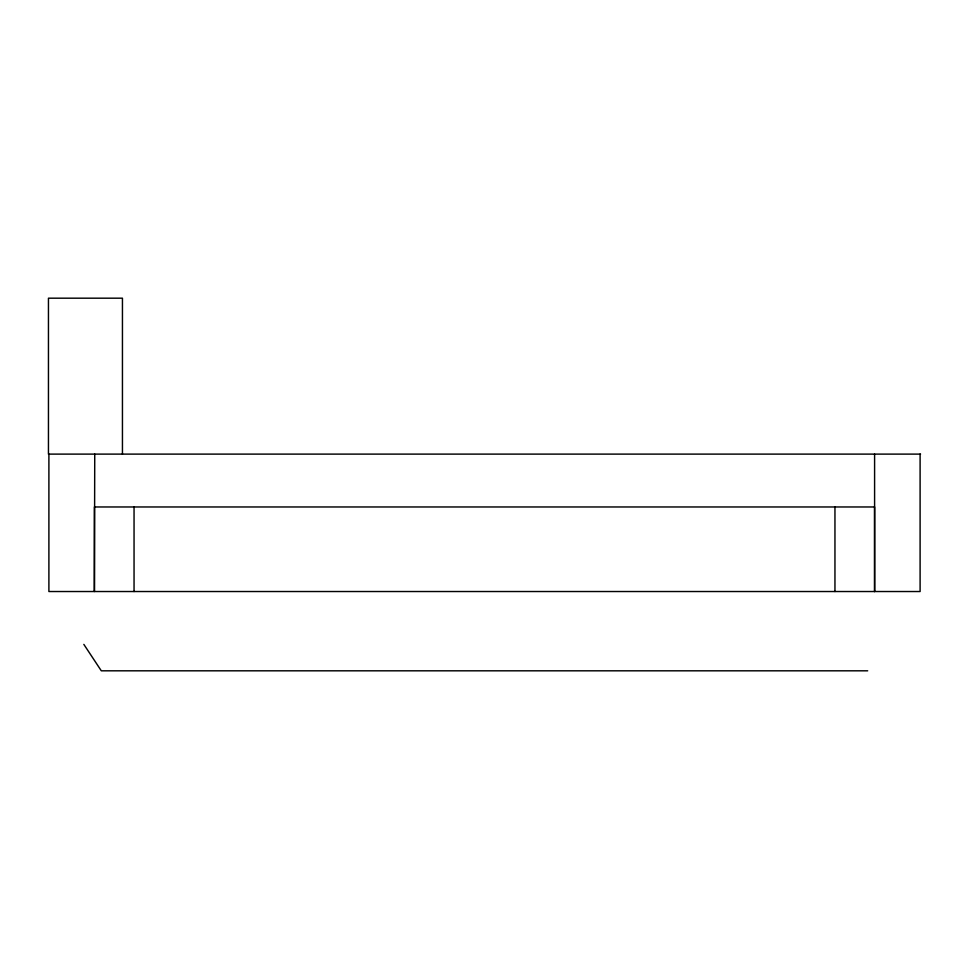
<?xml version="1.0" encoding="UTF-8"?>
<svg xmlns="http://www.w3.org/2000/svg" width="969" height="969" viewBox="0 0 969 969"><rect width="100%" height="100%" fill="white"/><g stroke="black" fill="none" stroke-linecap="round" stroke-linejoin="round"><path stroke-width="1.45" d="M94.744 454.11L94.405 591.526L94.405 506.969L874.595 506.969L874.595 591.526L874.595 454.11M920.55 454.11L48.45 454.11L48.45 298.186L122.445 298.186L122.445 454.11M867.691 670.814L101.309 670.814L83.843 644.385M920.102 454.11L920.102 591.526L48.898 591.526L48.898 454.11M834.951 506.969L834.951 591.526M134.049 506.969L134.049 591.526"/></g></svg>
